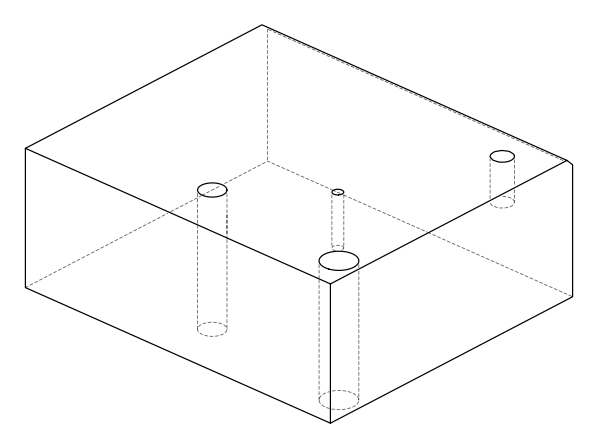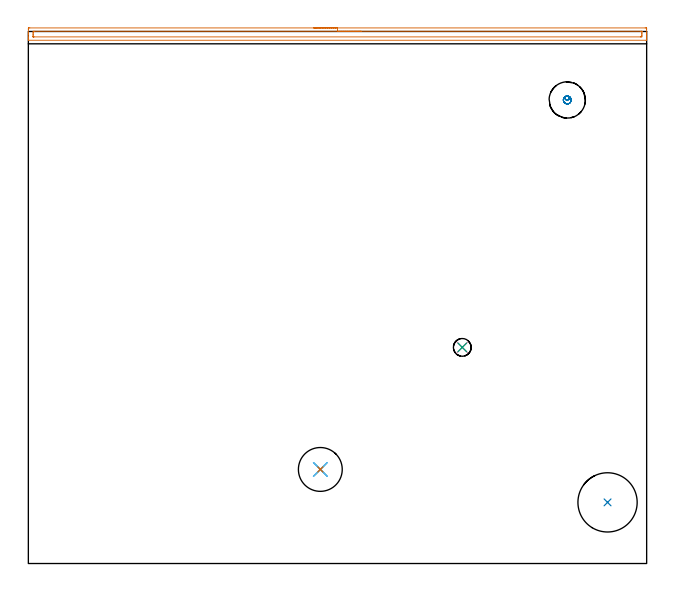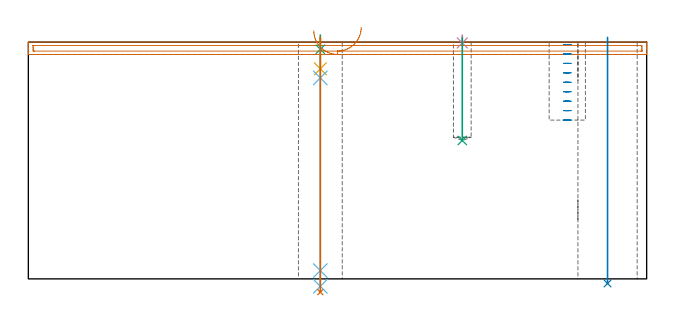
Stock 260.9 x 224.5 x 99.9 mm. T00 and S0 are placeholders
(PLAN: 9 operations, 7 tool changes, 6.6 min)
(1 AREA_MILL | FG_CHAMFER_SURFACE | UGT0205_001 | 4.36 min | 3533 mm3)
(2 MILL_BLIND_HOLE_FROM_SOLID_MATERIAL | STEP1POCKET | UGT0201_130 | Spiral | 0.57 min | 6050 mm3)
(3 SPOT_DRILL | STEP1HOLE | NXT0321_9005460120000 | 0.05 min | 183 mm3)
(4 SPOT_DRILL_1 | STEP1POCKET_1 | NXT0321_9005460120000 | 0.03 min | 0 mm3)
(5 DRILL_BLIND_HOLE_INTO_CENTER | STEP1HOLE | NXT0301_046 | 0.05 min | 359 mm3)
(6 GUN_DRILL_THROUGH_HOLE | STEP1HOLE | UGT0307_003 | 0.5 min | 3434 mm3)
(7 SPADE_DRILL_TO_ENLARGE_THROUGH_HOLE | STEP1HOLE | UGT0306_009 | 0.43 min | 22856 mm3)
(8 INDEXABLE_INSERT_DRILL_THROUGH_HOLE_FROM_SOLID | STEP1HOLE_1 | NXT0302_021 | 0.42 min | 49018 mm3)
(9 DRILL_BLIND_HOLE_INTO_CENTER_1 | STEP1POCKET_1 | NXT0301_046 | 0.18 min | 1783 mm3)
(TOOL UGT0205_001 | Chamfer Mill 20 x 3 x 45 deg. | D20 FL50 Z2)
(TOOL UGT0201_130 | Carbide End Mill 12.0 | D12 FL15 Z4)
(TOOL NXT0321_9005460120000 | NC Spot Drill, 142deg, 12mm, Carbide, Uncoated | D12 PA142 FL30 Z2)
(TOOL NXT0301_046 | Carbide Drill 7.5mm [860.1-0750-038A1-MM 2214] | D7.5 PA140 FL53 Z2)
(TOOL UGT0307_003 | Gun Drill 7 mm | D7 PA130 FL24 Z1)
(TOOL UGT0306_009 | Spade Drill 18.5mm | D18.5 PA132 FL10 Z2)
(TOOL NXT0302_021 | Index. Insert Drill 25mm [880-D2500L25-05] | D25 PA176 FL125 Z2)
(OP 1 AREA_MILL)
G17 G21 G94 G90
T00 M6
G54
G17 G0 G90 X120.45 Y226. S1061 M3
G43 Z109.9 H0
Z104.7
G94 G1 X120.488 Z103.829 F250.
X120.602 Z102.964
X120.791 Z102.112
X121.053 Z101.28
X121.387 Z100.474
X121.79 Z99.7
X122.259 Z98.964
X122.79 Z98.272
X123.379 Z97.629
X124.022 Z97.04
X124.714 Z96.509
X125.45 Z96.04
X126.224 Z95.637
X127.03 Z95.303
X127.862 Z95.041
X128.714 Z94.852
X129.578 Z94.738
X130.45 Z94.7
X260.295 Y225.999 Z94.701
X260.702 Y225.996 Z94.702
X260.89 Y225.991 Z94.705
X260.9 Y225.595 Z95.1
Y223.839 Z96.855
Y223.273 Z97.424
Y222.961 Z97.735
Y222.395 Z98.301
Y222.083 Z98.612
Y221.459 Z99.241
Y221.087 Z99.612
X260.898 Y220.942 Z99.751
X260.89 Y220.802 Z99.888
X260.741 Y220.8 Z99.9
X0.159
X0.01 Y220.802 Z99.888
X0.002 Y220.942 Z99.751
X0. Y221.088 Z99.612
Y221.459 Z99.241
Y222.083 Z98.612
Y223.273 Z97.424
Y223.839 Z96.855
Y225.312 Z95.383
X0.003 Y225.595 Z95.1
X0.01 Y225.991 Z94.705
X0.198 Y225.996 Z94.702
X0.605 Y226. Z94.7
X130.45
Y224.586 Z96.114
X258.51 Y224.585 Z96.115
X258.645
X258.861 Y224.58 Z96.12
X258.883 Y224.579 Z96.121
X258.89 Y224.569 Z96.131
X258.896 Y224.54 Z96.16
X258.898 Y224.512 Z96.188
X258.9 Y224.334 Z96.366
Y223.839 Z96.861
Y223.456 Z97.244
X258.898 Y222.961 Z97.739
X258.894 Y222.583 Z98.117
X258.88 Y222.221 Z98.479
X258.51 Y222.216 Z98.484
X258.376 Y222.215 Z98.485
X2.39
X2.255
X2.039 Y222.22 Z98.48
X2.017 Y222.221 Z98.479
X2.01 Y222.231 Z98.469
X2.004 Y222.26 Z98.44
X2.002 Y222.288 Z98.412
X2. Y222.466 Z98.234
Y222.961 Z97.739
Y223.344 Z97.356
X2.002 Y223.839 Z96.861
X2.006 Y224.217 Z96.483
X2.02 Y224.579 Z96.121
X2.39 Y224.584 Z96.116
X2.524 Y224.585 Z96.115
X130.45 Y224.586 Z96.114
X131.322 Z96.152
X132.187 Z96.266
X133.038 Z96.455
X133.87 Z96.717
X134.676 Z97.051
X135.45 Z97.454
X136.186 Z97.923
X136.878 Z98.454
X137.521 Z99.043
X138.11 Z99.686
X138.642 Z100.378
X139.11 Z101.114
X139.513 Z101.888
X139.847 Z102.694
X140.109 Z103.526
X140.298 Z104.378
X140.412 Z105.243
X140.45 Z106.114
G0 Z109.9
M5
M2
(OP 2 MILL_BLIND_HOLE_FROM_SOLID_MATERIAL)
G17 G21 G94 G90
T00 M6
G54
G17 G0 G90 X227.4 Y195.6 S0 M3
G43 Z109.9 H0
Z98.911
G94 G3 X228.16 Y196.49 R0.77 F250.
X227.142 Y197.23 R0.89
X225.77 Y195.342 R1.65
X227.142 Y197.23 R-1.65
X226.456 Y196.286 R0.825
X227.4 Y195.6 R0.825
G0 Z94.922
G3 X228.16 Y196.49 R0.77
X227.142 Y197.23 R0.89
X225.77 Y195.342 R1.65
X227.142 Y197.23 R-1.65
X226.456 Y196.286 R0.825
X227.4 Y195.6 R0.825
G0 Z90.933
G3 X228.16 Y196.49 R0.77
X227.142 Y197.23 R0.89
X225.77 Y195.342 R1.65
X227.142 Y197.23 R-1.65
X226.456 Y196.286 R0.825
X227.4 Y195.6 R0.825
G0 Z86.944
G3 X228.16 Y196.49 R0.77
X227.142 Y197.23 R0.89
X225.77 Y195.342 R1.65
X227.142 Y197.23 R-1.65
X226.456 Y196.286 R0.825
X227.4 Y195.6 R0.825
G0 Z82.956
G3 X228.16 Y196.49 R0.77
X227.142 Y197.23 R0.89
X225.77 Y195.342 R1.65
X227.142 Y197.23 R-1.65
X226.456 Y196.286 R0.825
X227.4 Y195.6 R0.825
G0 Z78.967
G3 X228.16 Y196.49 R0.77
X227.142 Y197.23 R0.89
X225.77 Y195.342 R1.65
X227.142 Y197.23 R-1.65
X226.456 Y196.286 R0.825
X227.4 Y195.6 R0.825
G0 Z74.978
G3 X228.16 Y196.49 R0.77
X227.142 Y197.23 R0.89
X225.77 Y195.342 R1.65
X227.142 Y197.23 R-1.65
X226.456 Y196.286 R0.825
X227.4 Y195.6 R0.825
G0 Z70.989
G3 X228.16 Y196.49 R0.77
X227.142 Y197.23 R0.89
X225.77 Y195.342 R1.65
X227.142 Y197.23 R-1.65
X226.456 Y196.286 R0.825
X227.4 Y195.6 R0.825
G0 Z67.
G3 X228.16 Y196.49 R0.77
X227.142 Y197.23 R0.89
X225.77 Y195.342 R1.65
X227.142 Y197.23 R-1.65
X226.456 Y196.286 R0.825
X227.4 Y195.6 R0.825
G0 Z109.9
M5
M2
(OP 3 SPOT_DRILL)
G17 G21 G94 G90
T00 M6
G54
G17 G0 G90 X123.2 Y39.7 S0 M3
G43 Z109.9 H0
G94 G81 G98 Z96.9 F250. R102.9
G80
M5
M2
(OP 4 SPOT_DRILL_1)
G17 G21 G94 G90
T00 M6
G54
G17 G0 G90 X183.1 Y91.2 S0 M3
G43 Z109.9 H0
G94 G81 G98 Z99.569 F250. R102.9
G80
M5
M2
(OP 5 DRILL_BLIND_HOLE_INTO_CENTER)
G17 G21 G94 G90
T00 M6
G54
G17 G0 G90 X123.2 Y39.7 S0 M3
G43 Z109.9 H1
G94 G81 G98 Z88.65 F250. R101.9
G80
M5
M2
(OP 6 GUN_DRILL_THROUGH_HOLE)
G17 G21 G94 G90
T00 M6
G54
G17 G0 G90 X123.2 Y39.7 M8
G43 Z109.9 H0
Z99.689
S716 M3
G94 G1 Z84.792 F125. M26
G4 X.084
Z3.5 F250.
G4 X.084
Z-3.132 F125.
G4 X.084
M5
M9
G0 Z99.689
Z109.9
M2
(OP 7 SPADE_DRILL_TO_ENLARGE_THROUGH_HOLE)
G17 G21 G94 G90
T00 M6
G54
G17 G0 G90 X123.2 Y39.7 S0 M3
G43 Z109.9 H0
G94 G73 G98 Z-5.618 F250. Q17.586 R101.9
G80
M5
M2
(OP 8 INDEXABLE_INSERT_DRILL_THROUGH_HOLE_FROM_SOLID)
G17 G21 G94 G90
T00 M6
G54
G17 G0 G90 X244.4 Y25.8 S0 M3
G43 Z109.9 H1
G94 G81 G98 Z-1.937 F250. R101.9
G80
M5
M2
(OP 9 DRILL_BLIND_HOLE_INTO_CENTER_1)
G17 G21 G94 G90
T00 M6
G54
G17 G0 G90 X183.1 Y91.2 S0 M3
G43 Z109.9 H1
G94 G81 G98 Z58.4 F250. R101.9
G80
M5
M2
